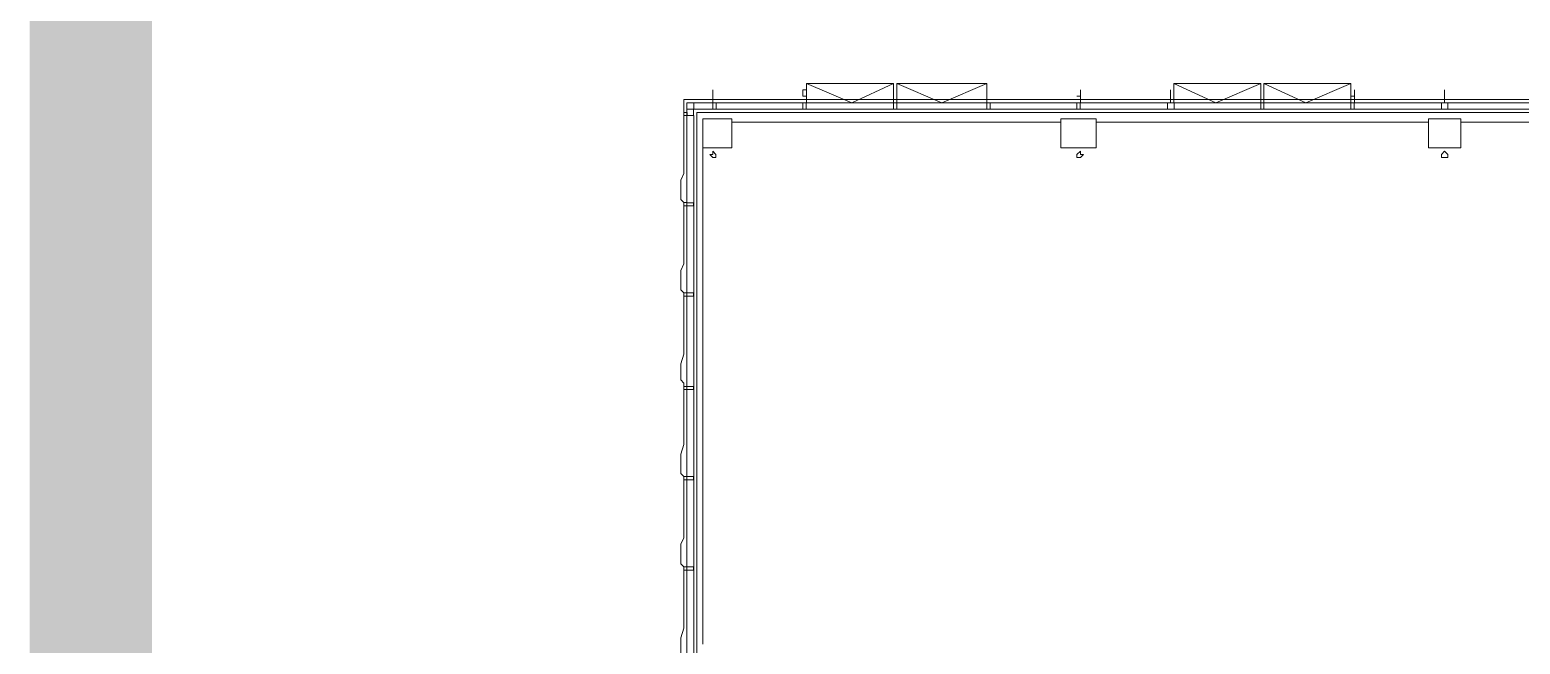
# Model space of a CAD drawing. Header units: inches. Extents: x 0.9 to 46, y 0.8 to 32.4.
# Drawn here: x 42.023 to 42.793, y 21.465 to 21.782 of the extents above; entities that cross this region are included whole.
import ezdxf

# ---------------------------------------------------------------- set-up
doc = ezdxf.new("R2010")
doc.units = ezdxf.units.IN
doc.header["$MEASUREMENT"] = 0
doc.layers.add('PDF_Geometry', color=7, linetype='Continuous')
doc.layers.add('PDF_Solid Fills', color=7, linetype='Continuous')

msp = doc.modelspace()

# ---------------------------------------------------------------- linework, layer by layer
at = {"layer": 'PDF_Geometry', "color": 9, "lineweight": 20, "true_color": 0xc0c0c0}
for points in [[(42.37588, 21.74795), (42.37588, 21.75127), (42.37588, 21.7446)], [(42.42438, 21.74795), (42.42438, 21.75127), (42.42246, 21.75127), (42.42246, 21.74795), (42.42438, 21.74795), (42.42438, 21.7446), (42.42438, 21.74795), (42.42246, 21.74795)], [(42.42438, 21.7446), (42.46937, 21.7446), (42.46937, 21.75461), (42.42438, 21.75461)], [(42.47096, 21.7446), (42.51762, 21.7446), (42.51762, 21.75461), (42.47096, 21.75461)], [(42.47096, 21.74795), (42.47096, 21.75127), (42.47096, 21.7446)], [(42.51754, 21.74795), (42.51754, 21.75127), (42.51754, 21.7446)], [(42.56604, 21.74795), (42.56604, 21.75127), (42.56604, 21.7446), (42.56604, 21.74795), (42.56412, 21.74795)], [(42.61262, 21.74795), (42.61262, 21.75127), (42.61262, 21.7446)], [(42.61421, 21.7446), (42.65922, 21.7446), (42.65922, 21.75461), (42.61421, 21.75461)], [(42.6592, 21.74795), (42.6592, 21.75127), (42.6592, 21.7446)], [(42.6608, 21.7446), (42.70579, 21.7446), (42.70579, 21.75461), (42.6608, 21.75461)], [(42.7077, 21.74795), (42.7077, 21.75127), (42.7077, 21.7446), (42.7077, 21.74795), (42.70578, 21.74795)], [(42.75428, 21.74795), (42.75428, 21.75127), (42.75428, 21.7446)], [(42.36248, 21.73793), (42.36581, 21.73793), (42.36581, 21.74126), (42.36248, 21.74126)], [(42.36248, 21.73793), (42.36581, 21.73793), (42.36581, 21.74126), (42.36248, 21.74126)], [(42.37588, 21.74128), (42.37754, 21.74128), (42.37754, 21.74461), (42.37588, 21.74461)], [(42.42246, 21.74128), (42.42413, 21.74128), (42.42413, 21.74461), (42.42246, 21.74461)], [(42.46936, 21.74128), (42.47103, 21.74128), (42.47103, 21.74461), (42.46936, 21.74461)], [(42.51754, 21.74128), (42.51921, 21.74128), (42.51921, 21.74461), (42.51754, 21.74461)], [(42.56412, 21.74128), (42.56579, 21.74128), (42.56579, 21.74461), (42.56412, 21.74461)], [(42.61102, 21.74128), (42.61435, 21.74128), (42.61435, 21.74461), (42.61102, 21.74461)], [(42.6592, 21.74128), (42.66087, 21.74128), (42.66087, 21.74461), (42.6592, 21.74461)], [(42.70578, 21.74128), (42.70745, 21.74128), (42.70745, 21.74461), (42.70578, 21.74461)], [(42.75269, 21.74128), (42.75603, 21.74128), (42.75603, 21.74461), (42.75269, 21.74461)], [(42.36089, 21.69125), (42.36089, 21.69294), (42.35929, 21.6946), (42.35929, 21.70459), (42.36089, 21.70794), (42.36089, 21.73793), (42.36089, 21.70794), (42.35929, 21.70459), (42.35929, 21.6946), (42.36089, 21.69294)], [(42.36089, 21.73793), (42.36256, 21.73793), (42.36256, 21.73959), (42.36089, 21.73959)], [(42.36089, 21.73793), (42.36256, 21.73793), (42.36256, 21.73959), (42.36089, 21.73959)], [(42.37078, 21.72128), (42.38578, 21.72128), (42.38578, 21.73628), (42.37078, 21.73628)], [(42.55583, 21.72128), (42.57416, 21.72128), (42.57416, 21.73628), (42.55583, 21.73628)], [(42.74598, 21.72128), (42.76265, 21.72128), (42.76265, 21.73628), (42.74598, 21.73628)], [(42.37747, 21.71793), (42.37588, 21.71962), (42.37588, 21.71793), (42.37428, 21.71793), (42.37588, 21.71627), (42.37747, 21.71627)], [(42.56763, 21.71793), (42.56604, 21.71793), (42.56604, 21.71962), (42.56412, 21.71793), (42.56412, 21.71627), (42.56604, 21.71627)], [(42.75588, 21.71793), (42.75428, 21.71962), (42.75269, 21.71793), (42.75269, 21.71627), (42.75588, 21.71627)], [(42.36089, 21.64461), (42.36089, 21.64627), (42.35929, 21.64793), (42.35929, 21.65794), (42.36089, 21.66126), (42.36089, 21.69125), (42.36089, 21.66126), (42.35929, 21.65794), (42.35929, 21.64793), (42.36089, 21.64627)], [(42.36248, 21.69125), (42.36581, 21.69125), (42.36581, 21.69292), (42.36248, 21.69292)], [(42.36089, 21.59793), (42.36089, 21.59959), (42.35929, 21.60128), (42.35929, 21.60961), (42.36089, 21.61461), (42.36089, 21.64461), (42.36089, 21.61461), (42.35929, 21.60961), (42.35929, 21.60128), (42.36089, 21.59959)], [(42.36248, 21.64461), (42.36581, 21.64461), (42.36581, 21.64628), (42.36248, 21.64628)], [(42.36089, 21.54962), (42.36089, 21.55128), (42.35929, 21.55294), (42.35929, 21.56293), (42.36089, 21.56794), (42.36089, 21.59793), (42.36089, 21.56794), (42.35929, 21.56293), (42.35929, 21.55294), (42.36089, 21.55128)], [(42.36248, 21.59627), (42.36581, 21.59627), (42.36581, 21.59794), (42.36248, 21.59794)], [(42.36089, 21.50294), (42.36089, 21.5046), (42.35929, 21.50626), (42.35929, 21.51628), (42.36089, 21.5196), (42.36089, 21.54962), (42.36089, 21.5196), (42.35929, 21.51628), (42.35929, 21.50626), (42.36089, 21.5046)], [(42.36248, 21.54962), (42.36581, 21.54962), (42.36581, 21.55128), (42.36248, 21.55128)], [(42.36089, 21.45627), (42.36089, 21.45796), (42.35929, 21.45962), (42.35929, 21.46794), (42.36089, 21.47295), (42.36089, 21.50294), (42.36089, 21.47295), (42.35929, 21.46794), (42.35929, 21.45962), (42.36089, 21.45796)], [(42.36248, 21.50294), (42.36581, 21.50294), (42.36581, 21.50461), (42.36248, 21.50461)]]:
    msp.add_lwpolyline(points, close=True, dxfattribs=at)
for points in [[(42.42438, 21.75462), (42.44767, 21.7446), (42.46936, 21.75462)], [(42.47096, 21.75462), (42.49425, 21.7446), (42.51754, 21.75462)], [(42.61421, 21.75462), (42.63591, 21.7446), (42.6592, 21.75462)], [(42.6608, 21.75462), (42.68249, 21.7446), (42.70578, 21.75462)], [(42.36599, 21.7446), (42.36599, 21.74128), (42.36248, 21.74128), (42.36248, 21.73959), (42.36089, 21.73959), (42.36089, 21.74626), (42.37588, 21.74626), (42.37588, 21.7446), (44.45422, 21.7446), (44.45422, 21.74626), (42.37588, 21.74626)], [(42.36248, 21.74128), (42.36248, 21.7446), (42.37588, 21.7446), (42.37588, 21.74128), (42.36599, 21.74128), (42.36599, 21.74294)], [(44.45422, 21.74128), (42.37747, 21.74128)], [(42.36599, 21.73793), (42.36599, 21.45627), (42.36599, 20.88962), (42.36599, 20.6063), (42.36599, 20.60464), (42.36248, 20.60464), (42.36248, 20.6063), (42.36089, 20.6063), (42.36089, 20.59963), (42.37588, 20.59963), (42.37588, 20.60464), (42.36599, 20.60464), (42.36599, 20.60129)], [(42.36248, 21.73793), (42.36248, 21.69294), (42.36089, 21.69294)], [(44.77264, 21.46629), (44.54738, 21.46629), (44.54738, 21.46128), (44.54738, 21.5196), (44.46411, 21.5196), (44.46411, 21.73959), (42.36758, 21.73959), (42.36758, 20.6063), (45.69248, 20.6063), (45.69248, 21.73959), (45.01767, 21.73959), (45.01767, 21.73627), (45.02597, 21.73627), (45.11243, 21.73627), (45.12073, 21.73627), (45.12073, 21.45627), (45.11243, 21.45627), (45.11243, 21.73627)], [(42.55583, 21.73461), (42.38577, 21.73461)], [(42.74598, 21.73461), (42.57433, 21.73461)], [(42.93934, 21.73461), (42.76258, 21.73461)], [(42.37078, 21.46463), (42.37078, 21.72128)], [(42.36089, 21.64627), (42.36248, 21.64627), (42.36248, 21.69125), (42.36089, 21.69125)], [(42.36089, 21.59793), (42.36248, 21.59793), (42.36248, 21.64461), (42.36089, 21.64461)], [(42.36089, 21.55128), (42.36248, 21.55128), (42.36248, 21.59627), (42.36089, 21.59627)], [(42.36089, 21.5046), (42.36248, 21.5046), (42.36248, 21.54962), (42.36089, 21.54962)], [(42.36248, 20.88962), (42.36248, 21.45627), (42.36089, 21.45627), (42.36248, 21.45627), (42.36248, 21.50294), (42.36089, 21.50294)]]:
    msp.add_lwpolyline(points, dxfattribs=at)
at = {"layer": 'PDF_Solid Fills', "lineweight": 9, "transparency": 33554559}
for points in [[(42.02269, 0.75498), (42.08586, 0.81832), (42.02269, 32.3527)], [(42.08586, 0.81832), (42.02269, 32.3527), (42.08586, 32.28953)]]:
    msp.add_solid(points, dxfattribs=at)

doc.saveas('drawing.dxf')
